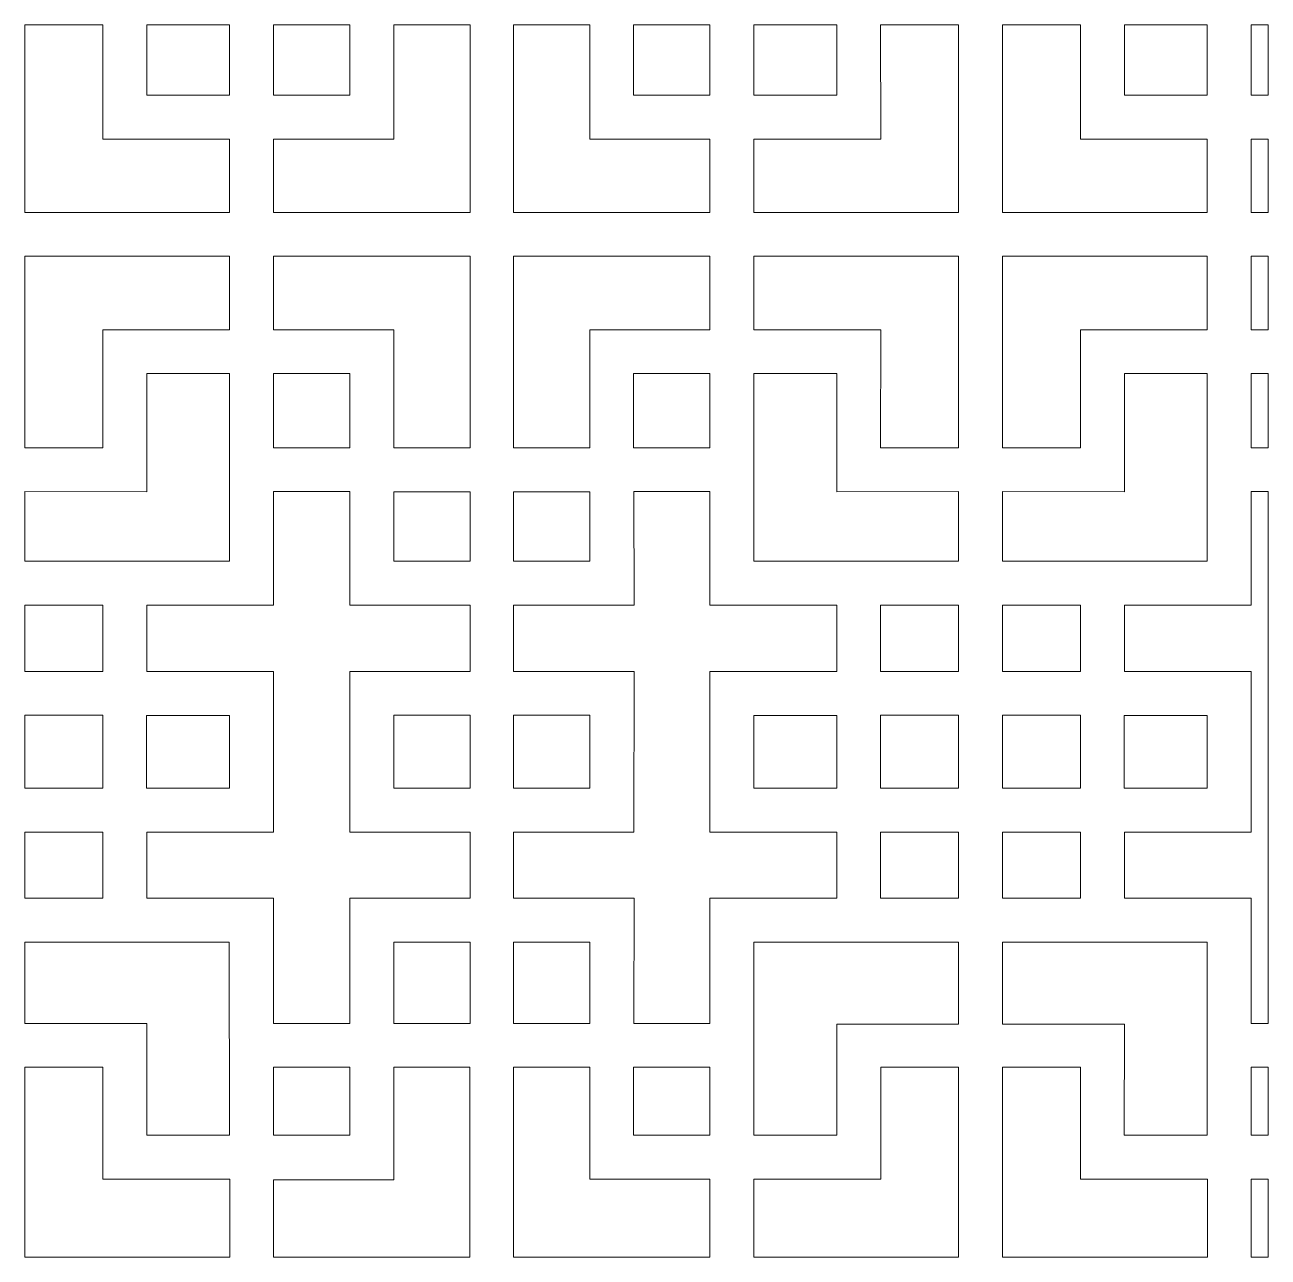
# Model space of a CAD drawing. Header units: centimetres. Extents: x -158 to 158, y -172 to 172.
# Drawn here: x 95.5 to 158.5, y 103.9 to 166.3 of the extents above; entities that cross this region are included whole.
import ezdxf

# ---------------------------------------------------------------- set-up
doc = ezdxf.new("R2010")
doc.units = ezdxf.units.CM
doc.header["$MEASUREMENT"] = 0
doc.layers.add('layer 1', color=7, linetype='Continuous')

msp = doc.modelspace()

# ---------------------------------------------------------------- linework, layer by layer
at = {"layer": 'layer 1', "color": 250, "lineweight": 9}
for points, knots in [([(99.47756, 166.28596), (99.47756, 166.28596), (99.47456, 160.49943), (99.47456, 160.49943), (99.47456, 160.49943), (99.47456, 160.49943), (105.89922, 160.49943), (105.89922, 160.49943), (105.89922, 160.49943), (105.89922, 160.49943), (105.89922, 156.78411), (105.89922, 156.78411), (105.89922, 156.78411), (105.89922, 156.78411), (95.52778, 156.78411), (95.52778, 156.78411), (95.52778, 156.78411), (95.52778, 156.78411), (95.52777, 166.28596), (95.52777, 166.28596), (95.52777, 166.28596), (95.52777, 166.28596), (99.47756, 166.28596), (99.47756, 166.28596)], [0, 0, 0, 0, 0.14285714, 0.14285714, 0.14285714, 0.14285714, 0.28571429, 0.28571429, 0.28571429, 0.28571429, 0.42857143, 0.42857143, 0.42857143, 0.42857143, 0.57142857, 0.57142857, 0.57142857, 0.57142857, 0.71428571, 0.71428571, 0.71428571, 0.71428571, 1, 1, 1, 1]), ([(105.8967, 166.28596), (105.8967, 166.28596), (105.89922, 162.72122), (105.89922, 162.72122), (105.89922, 162.72122), (105.89922, 162.72122), (101.69942, 162.72122), (101.69942, 162.72122), (101.69942, 162.72122), (101.69942, 162.72122), (101.69942, 166.28596), (101.69942, 166.28596), (101.69942, 166.28596), (101.69942, 166.28596), (105.8967, 166.28596), (105.8967, 166.28596)], [0, 0, 0, 0, 0.2, 0.2, 0.2, 0.2, 0.4, 0.4, 0.4, 0.4, 0.6, 0.6, 0.6, 0.6, 1, 1, 1, 1]), ([(118.07588, 166.28596), (118.07588, 166.28596), (118.07586, 156.78411), (118.07586, 156.78411), (118.07586, 156.78411), (118.07586, 156.78411), (108.1241, 156.78411), (108.1241, 156.78411), (108.1241, 156.78411), (108.1241, 156.78411), (108.1241, 160.49943), (108.1241, 160.49943), (108.1241, 160.49943), (108.1241, 160.49943), (114.21242, 160.49943), (114.21242, 160.49943), (114.21242, 160.49943), (114.21242, 160.49943), (114.21242, 166.28596), (114.21242, 166.28596), (114.21242, 166.28596), (114.21242, 166.28596), (118.07588, 166.28596), (118.07588, 166.28596)], [0, 0, 0, 0, 0.14285714, 0.14285714, 0.14285714, 0.14285714, 0.28571429, 0.28571429, 0.28571429, 0.28571429, 0.42857143, 0.42857143, 0.42857143, 0.42857143, 0.57142857, 0.57142857, 0.57142857, 0.57142857, 0.71428571, 0.71428571, 0.71428571, 0.71428571, 1, 1, 1, 1]), ([(111.99062, 166.28596), (111.99062, 166.28596), (111.99063, 162.72122), (111.99063, 162.72122), (111.99063, 162.72122), (111.99063, 162.72122), (108.1241, 162.72122), (108.1241, 162.72122), (108.1241, 162.72122), (108.1241, 162.72122), (108.1241, 166.28596), (108.1241, 166.28596), (108.1241, 166.28596), (108.1241, 166.28596), (111.99062, 166.28596), (111.99062, 166.28596)], [0, 0, 0, 0, 0.2, 0.2, 0.2, 0.2, 0.4, 0.4, 0.4, 0.4, 0.6, 0.6, 0.6, 0.6, 1, 1, 1, 1]), ([(124.13941, 166.28596), (124.13941, 166.28596), (124.13641, 160.49943), (124.13641, 160.49943), (124.13641, 160.49943), (124.13641, 160.49943), (130.22473, 160.49943), (130.22473, 160.49943), (130.22473, 160.49943), (130.22473, 160.49943), (130.22473, 156.78411), (130.22473, 156.78411), (130.22473, 156.78411), (130.22473, 156.78411), (120.27297, 156.78411), (120.27297, 156.78411), (120.27297, 156.78411), (120.27297, 156.78411), (120.27297, 166.28596), (120.27297, 166.28596), (120.27297, 166.28596), (120.27297, 166.28596), (124.13941, 166.28596), (124.13941, 166.28596)], [0, 0, 0, 0, 0.14285714, 0.14285714, 0.14285714, 0.14285714, 0.28571429, 0.28571429, 0.28571429, 0.28571429, 0.42857143, 0.42857143, 0.42857143, 0.42857143, 0.57142857, 0.57142857, 0.57142857, 0.57142857, 0.71428571, 0.71428571, 0.71428571, 0.71428571, 1, 1, 1, 1]), ([(130.22478, 166.28596), (130.22478, 166.28596), (130.22473, 162.72122), (130.22473, 162.72122), (130.22473, 162.72122), (130.22473, 162.72122), (126.3582, 162.72122), (126.3582, 162.72122), (126.3582, 162.72122), (126.3582, 162.72122), (126.3582, 166.28596), (126.3582, 166.28596), (126.3582, 166.28596), (126.3582, 166.28596), (130.22478, 166.28596), (130.22478, 166.28596)], [0, 0, 0, 0, 0.2, 0.2, 0.2, 0.2, 0.4, 0.4, 0.4, 0.4, 0.6, 0.6, 0.6, 0.6, 1, 1, 1, 1]), ([(136.64941, 166.28596), (136.64941, 166.28596), (136.64941, 162.72122), (136.64941, 162.72122), (136.64941, 162.72122), (136.64941, 162.72122), (132.44961, 162.72122), (132.44961, 162.72122), (132.44961, 162.72122), (132.44961, 162.72122), (132.4496, 166.28596), (132.4496, 166.28596), (132.4496, 166.28596), (132.4496, 166.28596), (136.64941, 166.28596), (136.64941, 166.28596)], [0, 0, 0, 0, 0.2, 0.2, 0.2, 0.2, 0.4, 0.4, 0.4, 0.4, 0.6, 0.6, 0.6, 0.6, 1, 1, 1, 1]), ([(142.82107, 166.28596), (142.82107, 166.28596), (142.82105, 156.78411), (142.82105, 156.78411), (142.82105, 156.78411), (142.82105, 156.78411), (132.44961, 156.78411), (132.44961, 156.78411), (132.44961, 156.78411), (132.44961, 156.78411), (132.44961, 160.49943), (132.44961, 160.49943), (132.44961, 160.49943), (132.44961, 160.49943), (138.87428, 160.49943), (138.87428, 160.49943), (138.87428, 160.49943), (138.87428, 160.49943), (138.87131, 166.28596), (138.87131, 166.28596), (138.87131, 166.28596), (138.87131, 166.28596), (142.82107, 166.28596), (142.82107, 166.28596)], [0, 0, 0, 0, 0.14285714, 0.14285714, 0.14285714, 0.14285714, 0.28571429, 0.28571429, 0.28571429, 0.28571429, 0.42857143, 0.42857143, 0.42857143, 0.42857143, 0.57142857, 0.57142857, 0.57142857, 0.57142857, 0.71428571, 0.71428571, 0.71428571, 0.71428571, 1, 1, 1, 1]), ([(148.99203, 166.28596), (148.99203, 166.28596), (148.98906, 160.49943), (148.98906, 160.49943), (148.98906, 160.49943), (148.98906, 160.49943), (155.41373, 160.49943), (155.41373, 160.49943), (155.41373, 160.49943), (155.41373, 160.49943), (155.41373, 156.78411), (155.41373, 156.78411), (155.41373, 156.78411), (155.41373, 156.78411), (145.04229, 156.78411), (145.04229, 156.78411), (145.04229, 156.78411), (145.04229, 156.78411), (145.04229, 166.28596), (145.04229, 166.28596), (145.04229, 166.28596), (145.04229, 166.28596), (148.99203, 166.28596), (148.99203, 166.28596)], [0, 0, 0, 0, 0.14285714, 0.14285714, 0.14285714, 0.14285714, 0.28571429, 0.28571429, 0.28571429, 0.28571429, 0.42857143, 0.42857143, 0.42857143, 0.42857143, 0.57142857, 0.57142857, 0.57142857, 0.57142857, 0.71428571, 0.71428571, 0.71428571, 0.71428571, 1, 1, 1, 1]), ([(155.41377, 166.28596), (155.41377, 166.28596), (155.41373, 162.72122), (155.41373, 162.72122), (155.41373, 162.72122), (155.41373, 162.72122), (151.21393, 162.72122), (151.21393, 162.72122), (151.21393, 162.72122), (151.21393, 162.72122), (151.21392, 166.28596), (151.21392, 166.28596), (151.21392, 166.28596), (151.21392, 166.28596), (155.41377, 166.28596), (155.41377, 166.28596)], [0, 0, 0, 0, 0.2, 0.2, 0.2, 0.2, 0.4, 0.4, 0.4, 0.4, 0.6, 0.6, 0.6, 0.6, 1, 1, 1, 1]), ([(157.63861, 166.28596), (157.63861, 166.28596), (157.63861, 162.72122), (157.63861, 162.72122), (157.63861, 162.72122), (157.63861, 162.72122), (158.49593, 162.72122), (158.49593, 162.72122), (158.49593, 162.72122), (158.49593, 162.72122), (158.49593, 166.28596), (158.49593, 166.28596), (158.49593, 166.28596), (158.49593, 166.28596), (157.63861, 166.28596), (157.63861, 166.28596)], [0, 0, 0, 0, 0.2, 0.2, 0.2, 0.2, 0.4, 0.4, 0.4, 0.4, 0.6, 0.6, 0.6, 0.6, 1, 1, 1, 1]), ([(158.49593, 156.78411), (158.49593, 156.78411), (157.63861, 156.78411), (157.63861, 156.78411), (157.63861, 156.78411), (157.63861, 156.78411), (157.63861, 160.49943), (157.63861, 160.49943), (157.63861, 160.49943), (157.63861, 160.49943), (158.49593, 160.49943), (158.49593, 160.49943), (158.49593, 160.49943), (158.49593, 160.49943), (158.49593, 156.78411), (158.49593, 156.78411)], [0, 0, 0, 0, 0.2, 0.2, 0.2, 0.2, 0.4, 0.4, 0.4, 0.4, 0.6, 0.6, 0.6, 0.6, 1, 1, 1, 1]), ([(95.52778, 144.86761), (95.52778, 144.86761), (99.47763, 144.86761), (99.47763, 144.86761), (99.47763, 144.86761), (99.47763, 144.86761), (99.47456, 150.84793), (99.47456, 150.84793), (99.47456, 150.84793), (99.47456, 150.84793), (105.89922, 150.84793), (105.89922, 150.84793), (105.89922, 150.84793), (105.89922, 150.84793), (105.89922, 154.56325), (105.89922, 154.56325), (105.89922, 154.56325), (105.89922, 154.56325), (95.52778, 154.56325), (95.52778, 154.56325), (95.52778, 154.56325), (95.52778, 154.56325), (95.52778, 144.86761), (95.52778, 144.86761)], [0, 0, 0, 0, 0.14285714, 0.14285714, 0.14285714, 0.14285714, 0.28571429, 0.28571429, 0.28571429, 0.28571429, 0.42857143, 0.42857143, 0.42857143, 0.42857143, 0.57142857, 0.57142857, 0.57142857, 0.57142857, 0.71428571, 0.71428571, 0.71428571, 0.71428571, 1, 1, 1, 1]), ([(114.21242, 150.84793), (114.21242, 150.84793), (114.21242, 144.86761), (114.21242, 144.86761), (114.21242, 144.86761), (114.21242, 144.86761), (118.07586, 144.86761), (118.07586, 144.86761), (118.07586, 144.86761), (118.07586, 144.86761), (118.07586, 154.56325), (118.07586, 154.56325), (118.07586, 154.56325), (118.07586, 154.56325), (108.1241, 154.56325), (108.1241, 154.56325), (108.1241, 154.56325), (108.1241, 154.56325), (108.1241, 150.84793), (108.1241, 150.84793), (108.1241, 150.84793), (108.1241, 150.84793), (114.21242, 150.84793), (114.21242, 150.84793)], [0, 0, 0, 0, 0.14285714, 0.14285714, 0.14285714, 0.14285714, 0.28571429, 0.28571429, 0.28571429, 0.28571429, 0.42857143, 0.42857143, 0.42857143, 0.42857143, 0.57142857, 0.57142857, 0.57142857, 0.57142857, 0.71428571, 0.71428571, 0.71428571, 0.71428571, 1, 1, 1, 1]), ([(120.27297, 154.56325), (120.27297, 154.56325), (120.27297, 144.86761), (120.27297, 144.86761), (120.27297, 144.86761), (120.27297, 144.86761), (124.13951, 144.86761), (124.13951, 144.86761), (124.13951, 144.86761), (124.13951, 144.86761), (124.13641, 150.84793), (124.13641, 150.84793), (124.13641, 150.84793), (124.13641, 150.84793), (130.22473, 150.84793), (130.22473, 150.84793), (130.22473, 150.84793), (130.22473, 150.84793), (130.22473, 154.56325), (130.22473, 154.56325), (130.22473, 154.56325), (130.22473, 154.56325), (120.27297, 154.56325), (120.27297, 154.56325)], [0, 0, 0, 0, 0.14285714, 0.14285714, 0.14285714, 0.14285714, 0.28571429, 0.28571429, 0.28571429, 0.28571429, 0.42857143, 0.42857143, 0.42857143, 0.42857143, 0.57142857, 0.57142857, 0.57142857, 0.57142857, 0.71428571, 0.71428571, 0.71428571, 0.71428571, 1, 1, 1, 1]), ([(142.82105, 154.56325), (142.82105, 154.56325), (142.82105, 144.86761), (142.82105, 144.86761), (142.82105, 144.86761), (142.82105, 144.86761), (138.8712, 144.86761), (138.8712, 144.86761), (138.8712, 144.86761), (138.8712, 144.86761), (138.87428, 150.84793), (138.87428, 150.84793), (138.87428, 150.84793), (138.87428, 150.84793), (132.44961, 150.84793), (132.44961, 150.84793), (132.44961, 150.84793), (132.44961, 150.84793), (132.44961, 154.56325), (132.44961, 154.56325), (132.44961, 154.56325), (132.44961, 154.56325), (142.82105, 154.56325), (142.82105, 154.56325)], [0, 0, 0, 0, 0.14285714, 0.14285714, 0.14285714, 0.14285714, 0.28571429, 0.28571429, 0.28571429, 0.28571429, 0.42857143, 0.42857143, 0.42857143, 0.42857143, 0.57142857, 0.57142857, 0.57142857, 0.57142857, 0.71428571, 0.71428571, 0.71428571, 0.71428571, 1, 1, 1, 1]), ([(145.04229, 154.56325), (145.04229, 154.56325), (145.04229, 144.86761), (145.04229, 144.86761), (145.04229, 144.86761), (145.04229, 144.86761), (148.99214, 144.86761), (148.99214, 144.86761), (148.99214, 144.86761), (148.99214, 144.86761), (148.98906, 150.84793), (148.98906, 150.84793), (148.98906, 150.84793), (148.98906, 150.84793), (155.41373, 150.84793), (155.41373, 150.84793), (155.41373, 150.84793), (155.41373, 150.84793), (155.41373, 154.56325), (155.41373, 154.56325), (155.41373, 154.56325), (155.41373, 154.56325), (145.04229, 154.56325), (145.04229, 154.56325)], [0, 0, 0, 0, 0.14285714, 0.14285714, 0.14285714, 0.14285714, 0.28571429, 0.28571429, 0.28571429, 0.28571429, 0.42857143, 0.42857143, 0.42857143, 0.42857143, 0.57142857, 0.57142857, 0.57142857, 0.57142857, 0.71428571, 0.71428571, 0.71428571, 0.71428571, 1, 1, 1, 1]), ([(158.49593, 150.84792), (158.49593, 150.84792), (157.63861, 150.84793), (157.63861, 150.84793), (157.63861, 150.84793), (157.63861, 150.84793), (157.63861, 154.56325), (157.63861, 154.56325), (157.63861, 154.56325), (157.63861, 154.56325), (158.49593, 154.56325), (158.49593, 154.56325), (158.49593, 154.56325), (158.49593, 154.56325), (158.49593, 150.84792), (158.49593, 150.84792)], [0, 0, 0, 0, 0.2, 0.2, 0.2, 0.2, 0.4, 0.4, 0.4, 0.4, 0.6, 0.6, 0.6, 0.6, 1, 1, 1, 1]), ([(101.69942, 142.64273), (101.69942, 142.64273), (95.52778, 142.64424), (95.52778, 142.64424), (95.52778, 142.64424), (95.52778, 142.64424), (95.52778, 139.11873), (95.52778, 139.11873), (95.52778, 139.11873), (95.52778, 139.11873), (105.89256, 139.11873), (105.89256, 139.11873), (105.89256, 139.11873), (105.89256, 139.11873), (105.89922, 148.62614), (105.89922, 148.62614), (105.89922, 148.62614), (105.89922, 148.62614), (101.69942, 148.62614), (101.69942, 148.62614), (101.69942, 148.62614), (101.69942, 148.62614), (101.69942, 142.64273), (101.69942, 142.64273)], [0, 0, 0, 0, 0.14285714, 0.14285714, 0.14285714, 0.14285714, 0.28571429, 0.28571429, 0.28571429, 0.28571429, 0.42857143, 0.42857143, 0.42857143, 0.42857143, 0.57142857, 0.57142857, 0.57142857, 0.57142857, 0.71428571, 0.71428571, 0.71428571, 0.71428571, 1, 1, 1, 1]), ([(108.1241, 144.86452), (108.1241, 144.86452), (111.99063, 144.86452), (111.99063, 144.86452), (111.99063, 144.86452), (111.99063, 144.86452), (111.99063, 148.62614), (111.99063, 148.62614), (111.99063, 148.62614), (111.99063, 148.62614), (108.1241, 148.62614), (108.1241, 148.62614), (108.1241, 148.62614), (108.1241, 148.62614), (108.1241, 144.86452), (108.1241, 144.86452)], [0, 0, 0, 0, 0.2, 0.2, 0.2, 0.2, 0.4, 0.4, 0.4, 0.4, 0.6, 0.6, 0.6, 0.6, 1, 1, 1, 1]), ([(126.3582, 144.86452), (126.3582, 144.86452), (130.22473, 144.86452), (130.22473, 144.86452), (130.22473, 144.86452), (130.22473, 144.86452), (130.22473, 148.62614), (130.22473, 148.62614), (130.22473, 148.62614), (130.22473, 148.62614), (126.3582, 148.62614), (126.3582, 148.62614), (126.3582, 148.62614), (126.3582, 148.62614), (126.3582, 144.86452), (126.3582, 144.86452)], [0, 0, 0, 0, 0.2, 0.2, 0.2, 0.2, 0.4, 0.4, 0.4, 0.4, 0.6, 0.6, 0.6, 0.6, 1, 1, 1, 1]), ([(136.64941, 142.64273), (136.64941, 142.64273), (142.82105, 142.64891), (142.82105, 142.64891), (142.82105, 142.64891), (142.82105, 142.64891), (142.82105, 139.11873), (142.82105, 139.11873), (142.82105, 139.11873), (142.82105, 139.11873), (132.44961, 139.11873), (132.44961, 139.11873), (132.44961, 139.11873), (132.44961, 139.11873), (132.44961, 148.62614), (132.44961, 148.62614), (132.44961, 148.62614), (132.44961, 148.62614), (136.64941, 148.62614), (136.64941, 148.62614), (136.64941, 148.62614), (136.64941, 148.62614), (136.64941, 142.64273), (136.64941, 142.64273)], [0, 0, 0, 0, 0.14285714, 0.14285714, 0.14285714, 0.14285714, 0.28571429, 0.28571429, 0.28571429, 0.28571429, 0.42857143, 0.42857143, 0.42857143, 0.42857143, 0.57142857, 0.57142857, 0.57142857, 0.57142857, 0.71428571, 0.71428571, 0.71428571, 0.71428571, 1, 1, 1, 1]), ([(151.21393, 142.64273), (151.21393, 142.64273), (145.04229, 142.64891), (145.04229, 142.64891), (145.04229, 142.64891), (145.04229, 142.64891), (145.04229, 139.11873), (145.04229, 139.11873), (145.04229, 139.11873), (145.04229, 139.11873), (155.41373, 139.11873), (155.41373, 139.11873), (155.41373, 139.11873), (155.41373, 139.11873), (155.41373, 148.62614), (155.41373, 148.62614), (155.41373, 148.62614), (155.41373, 148.62614), (151.21393, 148.62614), (151.21393, 148.62614), (151.21393, 148.62614), (151.21393, 148.62614), (151.21393, 142.64273), (151.21393, 142.64273)], [0, 0, 0, 0, 0.14285714, 0.14285714, 0.14285714, 0.14285714, 0.28571429, 0.28571429, 0.28571429, 0.28571429, 0.42857143, 0.42857143, 0.42857143, 0.42857143, 0.57142857, 0.57142857, 0.57142857, 0.57142857, 0.71428571, 0.71428571, 0.71428571, 0.71428571, 1, 1, 1, 1]), ([(158.49593, 144.86452), (158.49593, 144.86452), (157.63861, 144.86452), (157.63861, 144.86452), (157.63861, 144.86452), (157.63861, 144.86452), (157.63861, 148.62614), (157.63861, 148.62614), (157.63861, 148.62614), (157.63861, 148.62614), (158.49593, 148.62614), (158.49593, 148.62614), (158.49593, 148.62614), (158.49593, 148.62614), (158.49593, 144.86452), (158.49593, 144.86452)], [0, 0, 0, 0, 0.2, 0.2, 0.2, 0.2, 0.4, 0.4, 0.4, 0.4, 0.6, 0.6, 0.6, 0.6, 1, 1, 1, 1]), ([(108.12411, 125.39918), (108.12411, 125.39918), (108.1241, 133.53954), (108.1241, 133.53954), (108.1241, 133.53954), (108.1241, 133.53954), (101.69942, 133.53956), (101.69942, 133.53956), (101.69942, 133.53956), (101.69942, 133.53956), (101.69942, 136.89693), (101.69942, 136.89693), (101.69942, 136.89693), (101.69942, 136.89693), (108.1241, 136.89693), (108.1241, 136.89693), (108.1241, 136.89693), (108.1241, 136.89693), (108.1241, 142.64891), (108.1241, 142.64891), (108.1241, 142.64891), (108.1241, 142.64891), (111.98446, 142.64891), (111.98446, 142.64891), (111.98446, 142.64891), (111.98446, 142.64891), (111.98446, 136.89387), (111.98446, 136.89387), (111.98446, 136.89387), (111.98446, 136.89387), (118.07586, 136.89693), (118.07586, 136.89693), (118.07586, 136.89693), (118.07586, 136.89693), (118.07586, 133.53956), (118.07586, 133.53956), (118.07586, 133.53956), (118.07586, 133.53956), (111.98446, 133.53956), (111.98446, 133.53956), (111.98446, 133.53956), (111.98446, 133.53956), (111.98446, 125.39919), (111.98446, 125.39919), (111.98446, 125.39919), (111.98446, 125.39919), (118.07586, 125.39918), (118.07586, 125.39918), (118.07586, 125.39918), (118.07586, 125.39918), (118.07586, 122.05105), (118.07586, 122.05105), (118.07586, 122.05105), (118.07586, 122.05105), (111.98446, 122.05106), (111.98446, 122.05106), (111.98446, 122.05106), (111.98446, 122.05106), (111.98446, 115.70969), (111.98446, 115.70969), (111.98446, 115.70969), (111.98446, 115.70969), (108.1241, 115.70969), (108.1241, 115.70969), (108.1241, 115.70969), (108.1241, 115.70969), (108.1241, 122.05105), (108.1241, 122.05105), (108.1241, 122.05105), (108.1241, 122.05105), (101.69942, 122.05105), (101.69942, 122.05105), (101.69942, 122.05105), (101.69942, 122.05105), (101.69942, 125.39918), (101.69942, 125.39918), (101.69942, 125.39918), (101.69942, 125.39918), (108.12411, 125.39918), (108.12411, 125.39918)], [0, 0, 0, 0, 0.04761905, 0.04761905, 0.04761905, 0.04761905, 0.0952381, 0.0952381, 0.0952381, 0.0952381, 0.14285714, 0.14285714, 0.14285714, 0.14285714, 0.19047619, 0.19047619, 0.19047619, 0.19047619, 0.23809524, 0.23809524, 0.23809524, 0.23809524, 0.28571429, 0.28571429, 0.28571429, 0.28571429, 0.33333333, 0.33333333, 0.33333333, 0.33333333, 0.38095238, 0.38095238, 0.38095238, 0.38095238, 0.42857143, 0.42857143, 0.42857143, 0.42857143, 0.47619048, 0.47619048, 0.47619048, 0.47619048, 0.52380952, 0.52380952, 0.52380952, 0.52380952, 0.57142857, 0.57142857, 0.57142857, 0.57142857, 0.61904762, 0.61904762, 0.61904762, 0.61904762, 0.66666667, 0.66666667, 0.66666667, 0.66666667, 0.71428571, 0.71428571, 0.71428571, 0.71428571, 0.76190476, 0.76190476, 0.76190476, 0.76190476, 0.80952381, 0.80952381, 0.80952381, 0.80952381, 0.85714286, 0.85714286, 0.85714286, 0.85714286, 0.9047619, 0.9047619, 0.9047619, 0.9047619, 1, 1, 1, 1]), ([(114.21242, 139.11564), (114.21242, 139.11564), (118.07586, 139.11564), (118.07586, 139.11564), (118.07586, 139.11564), (118.07586, 139.11564), (118.07586, 142.64273), (118.07586, 142.64273), (118.07586, 142.64273), (118.07586, 142.64273), (114.21242, 142.64273), (114.21242, 142.64273), (114.21242, 142.64273), (114.21242, 142.64273), (114.21242, 139.11564), (114.21242, 139.11564)], [0, 0, 0, 0, 0.2, 0.2, 0.2, 0.2, 0.4, 0.4, 0.4, 0.4, 0.6, 0.6, 0.6, 0.6, 1, 1, 1, 1]), ([(126.37978, 133.53956), (126.37978, 133.53956), (126.36437, 125.39916), (126.36437, 125.39916), (126.36437, 125.39916), (126.36437, 125.39916), (120.27297, 125.39918), (120.27297, 125.39918), (120.27297, 125.39918), (120.27297, 125.39918), (120.27297, 122.05105), (120.27297, 122.05105), (120.27297, 122.05105), (120.27297, 122.05105), (126.37977, 122.05105), (126.37977, 122.05105), (126.37977, 122.05105), (126.37977, 122.05105), (126.36437, 115.70969), (126.36437, 115.70969), (126.36437, 115.70969), (126.36437, 115.70969), (130.22473, 115.70969), (130.22473, 115.70969), (130.22473, 115.70969), (130.22473, 115.70969), (130.22473, 122.05105), (130.22473, 122.05105), (130.22473, 122.05105), (130.22473, 122.05105), (136.64941, 122.05105), (136.64941, 122.05105), (136.64941, 122.05105), (136.64941, 122.05105), (136.64941, 125.39918), (136.64941, 125.39918), (136.64941, 125.39918), (136.64941, 125.39918), (130.22473, 125.39916), (130.22473, 125.39916), (130.22473, 125.39916), (130.22473, 125.39916), (130.22473, 133.53957), (130.22473, 133.53957), (130.22473, 133.53957), (130.22473, 133.53957), (136.64941, 133.53956), (136.64941, 133.53956), (136.64941, 133.53956), (136.64941, 133.53956), (136.64941, 136.89693), (136.64941, 136.89693), (136.64941, 136.89693), (136.64941, 136.89693), (130.22473, 136.89385), (130.22473, 136.89385), (130.22473, 136.89385), (130.22473, 136.89385), (130.22473, 142.64891), (130.22473, 142.64891), (130.22473, 142.64891), (130.22473, 142.64891), (126.36437, 142.64891), (126.36437, 142.64891), (126.36437, 142.64891), (126.36437, 142.64891), (126.37977, 136.89693), (126.37977, 136.89693), (126.37977, 136.89693), (126.37977, 136.89693), (120.27297, 136.89693), (120.27297, 136.89693), (120.27297, 136.89693), (120.27297, 136.89693), (120.27297, 133.53956), (120.27297, 133.53956), (120.27297, 133.53956), (120.27297, 133.53956), (126.37978, 133.53956), (126.37978, 133.53956)], [0, 0, 0, 0, 0.04761905, 0.04761905, 0.04761905, 0.04761905, 0.0952381, 0.0952381, 0.0952381, 0.0952381, 0.14285714, 0.14285714, 0.14285714, 0.14285714, 0.19047619, 0.19047619, 0.19047619, 0.19047619, 0.23809524, 0.23809524, 0.23809524, 0.23809524, 0.28571429, 0.28571429, 0.28571429, 0.28571429, 0.33333333, 0.33333333, 0.33333333, 0.33333333, 0.38095238, 0.38095238, 0.38095238, 0.38095238, 0.42857143, 0.42857143, 0.42857143, 0.42857143, 0.47619048, 0.47619048, 0.47619048, 0.47619048, 0.52380952, 0.52380952, 0.52380952, 0.52380952, 0.57142857, 0.57142857, 0.57142857, 0.57142857, 0.61904762, 0.61904762, 0.61904762, 0.61904762, 0.66666667, 0.66666667, 0.66666667, 0.66666667, 0.71428571, 0.71428571, 0.71428571, 0.71428571, 0.76190476, 0.76190476, 0.76190476, 0.76190476, 0.80952381, 0.80952381, 0.80952381, 0.80952381, 0.85714286, 0.85714286, 0.85714286, 0.85714286, 0.9047619, 0.9047619, 0.9047619, 0.9047619, 1, 1, 1, 1]), ([(120.27297, 139.11564), (120.27297, 139.11564), (124.1395, 139.11564), (124.1395, 139.11564), (124.1395, 139.11564), (124.1395, 139.11564), (124.1395, 142.64273), (124.1395, 142.64273), (124.1395, 142.64273), (124.1395, 142.64273), (120.27297, 142.64273), (120.27297, 142.64273), (120.27297, 142.64273), (120.27297, 142.64273), (120.27297, 139.11564), (120.27297, 139.11564)], [0, 0, 0, 0, 0.2, 0.2, 0.2, 0.2, 0.4, 0.4, 0.4, 0.4, 0.6, 0.6, 0.6, 0.6, 1, 1, 1, 1]), ([(158.49593, 115.70969), (158.49593, 115.70969), (157.63861, 115.70969), (157.63861, 115.70969), (157.63861, 115.70969), (157.63861, 115.70969), (157.63861, 122.05105), (157.63861, 122.05105), (157.63861, 122.05105), (157.63861, 122.05105), (151.21393, 122.05105), (151.21393, 122.05105), (151.21393, 122.05105), (151.21393, 122.05105), (151.21393, 125.39918), (151.21393, 125.39918), (151.21393, 125.39918), (151.21393, 125.39918), (157.63861, 125.39916), (157.63861, 125.39916), (157.63861, 125.39916), (157.63861, 125.39916), (157.63861, 133.53957), (157.63861, 133.53957), (157.63861, 133.53957), (157.63861, 133.53957), (151.21393, 133.53956), (151.21393, 133.53956), (151.21393, 133.53956), (151.21393, 133.53956), (151.21393, 136.89693), (151.21393, 136.89693), (151.21393, 136.89693), (151.21393, 136.89693), (157.63861, 136.89385), (157.63861, 136.89385), (157.63861, 136.89385), (157.63861, 136.89385), (157.63861, 142.64891), (157.63861, 142.64891), (157.63861, 142.64891), (157.63861, 142.64891), (158.49593, 142.64891), (158.49593, 142.64891), (158.49593, 142.64891), (158.49593, 142.64891), (158.49593, 115.70969), (158.49593, 115.70969)], [0, 0, 0, 0, 0.07692308, 0.07692308, 0.07692308, 0.07692308, 0.15384615, 0.15384615, 0.15384615, 0.15384615, 0.23076923, 0.23076923, 0.23076923, 0.23076923, 0.30769231, 0.30769231, 0.30769231, 0.30769231, 0.38461538, 0.38461538, 0.38461538, 0.38461538, 0.46153846, 0.46153846, 0.46153846, 0.46153846, 0.53846154, 0.53846154, 0.53846154, 0.53846154, 0.61538462, 0.61538462, 0.61538462, 0.61538462, 0.69230769, 0.69230769, 0.69230769, 0.69230769, 0.76923077, 0.76923077, 0.76923077, 0.76923077, 0.84615385, 0.84615385, 0.84615385, 0.84615385, 1, 1, 1, 1]), ([(95.52841, 133.53446), (95.52841, 133.53446), (99.47566, 133.53446), (99.47566, 133.53446), (99.47566, 133.53446), (99.47566, 133.53446), (99.47566, 136.89968), (99.47566, 136.89968), (99.47566, 136.89968), (99.47566, 136.89968), (95.52841, 136.89968), (95.52841, 136.89968), (95.52841, 136.89968), (95.52841, 136.89968), (95.52841, 133.53446), (95.52841, 133.53446)], [0, 0, 0, 0, 0.2, 0.2, 0.2, 0.2, 0.4, 0.4, 0.4, 0.4, 0.6, 0.6, 0.6, 0.6, 1, 1, 1, 1]), ([(138.8712, 133.53648), (138.8712, 133.53648), (142.82105, 133.53648), (142.82105, 133.53648), (142.82105, 133.53648), (142.82105, 133.53648), (142.82105, 136.89693), (142.82105, 136.89693), (142.82105, 136.89693), (142.82105, 136.89693), (138.8712, 136.89693), (138.8712, 136.89693), (138.8712, 136.89693), (138.8712, 136.89693), (138.8712, 133.53648), (138.8712, 133.53648)], [0, 0, 0, 0, 0.2, 0.2, 0.2, 0.2, 0.4, 0.4, 0.4, 0.4, 0.6, 0.6, 0.6, 0.6, 1, 1, 1, 1]), ([(148.99214, 133.53648), (148.99214, 133.53648), (145.04229, 133.53648), (145.04229, 133.53648), (145.04229, 133.53648), (145.04229, 133.53648), (145.04229, 136.89693), (145.04229, 136.89693), (145.04229, 136.89693), (145.04229, 136.89693), (148.99214, 136.89693), (148.99214, 136.89693), (148.99214, 136.89693), (148.99214, 136.89693), (148.99214, 133.53648), (148.99214, 133.53648)], [0, 0, 0, 0, 0.2, 0.2, 0.2, 0.2, 0.4, 0.4, 0.4, 0.4, 0.6, 0.6, 0.6, 0.6, 1, 1, 1, 1]), ([(95.52778, 127.62097), (95.52778, 127.62097), (99.47763, 127.62097), (99.47763, 127.62097), (99.47763, 127.62097), (99.47763, 127.62097), (99.47763, 131.31777), (99.47763, 131.31777), (99.47763, 131.31777), (99.47763, 131.31777), (95.52778, 131.31777), (95.52778, 131.31777), (95.52778, 131.31777), (95.52778, 131.31777), (95.52778, 127.62097), (95.52778, 127.62097)], [0, 0, 0, 0, 0.2, 0.2, 0.2, 0.2, 0.4, 0.4, 0.4, 0.4, 0.6, 0.6, 0.6, 0.6, 1, 1, 1, 1]), ([(101.69325, 127.62097), (101.69325, 127.62097), (105.89922, 127.62097), (105.89922, 127.62097), (105.89922, 127.62097), (105.89922, 127.62097), (105.89922, 131.31159), (105.89922, 131.31159), (105.89922, 131.31159), (105.89922, 131.31159), (101.69325, 131.31159), (101.69325, 131.31159), (101.69325, 131.31159), (101.69325, 131.31159), (101.69325, 127.62097), (101.69325, 127.62097)], [0, 0, 0, 0, 0.2, 0.2, 0.2, 0.2, 0.4, 0.4, 0.4, 0.4, 0.6, 0.6, 0.6, 0.6, 1, 1, 1, 1]), ([(114.21242, 127.61787), (114.21242, 127.61787), (118.07895, 127.61787), (118.07895, 127.61787), (118.07895, 127.61787), (118.07895, 127.61787), (118.07895, 131.31777), (118.07895, 131.31777), (118.07895, 131.31777), (118.07895, 131.31777), (114.21242, 131.31777), (114.21242, 131.31777), (114.21242, 131.31777), (114.21242, 131.31777), (114.21242, 127.61787), (114.21242, 127.61787)], [0, 0, 0, 0, 0.2, 0.2, 0.2, 0.2, 0.4, 0.4, 0.4, 0.4, 0.6, 0.6, 0.6, 0.6, 1, 1, 1, 1]), ([(120.27297, 127.61787), (120.27297, 127.61787), (124.13641, 127.61787), (124.13641, 127.61787), (124.13641, 127.61787), (124.13641, 127.61787), (124.13641, 131.31777), (124.13641, 131.31777), (124.13641, 131.31777), (124.13641, 131.31777), (120.27297, 131.31777), (120.27297, 131.31777), (120.27297, 131.31777), (120.27297, 131.31777), (120.27297, 127.61787), (120.27297, 127.61787)], [0, 0, 0, 0, 0.2, 0.2, 0.2, 0.2, 0.4, 0.4, 0.4, 0.4, 0.6, 0.6, 0.6, 0.6, 1, 1, 1, 1]), ([(132.44961, 127.62097), (132.44961, 127.62097), (136.65558, 127.62097), (136.65558, 127.62097), (136.65558, 127.62097), (136.65558, 127.62097), (136.65558, 131.31159), (136.65558, 131.31159), (136.65558, 131.31159), (136.65558, 131.31159), (132.44961, 131.31159), (132.44961, 131.31159), (132.44961, 131.31159), (132.44961, 131.31159), (132.44961, 127.62097), (132.44961, 127.62097)], [0, 0, 0, 0, 0.2, 0.2, 0.2, 0.2, 0.4, 0.4, 0.4, 0.4, 0.6, 0.6, 0.6, 0.6, 1, 1, 1, 1]), ([(138.8712, 127.62097), (138.8712, 127.62097), (142.82105, 127.62097), (142.82105, 127.62097), (142.82105, 127.62097), (142.82105, 127.62097), (142.82105, 131.31777), (142.82105, 131.31777), (142.82105, 131.31777), (142.82105, 131.31777), (138.8712, 131.31777), (138.8712, 131.31777), (138.8712, 131.31777), (138.8712, 131.31777), (138.8712, 127.62097), (138.8712, 127.62097)], [0, 0, 0, 0, 0.2, 0.2, 0.2, 0.2, 0.4, 0.4, 0.4, 0.4, 0.6, 0.6, 0.6, 0.6, 1, 1, 1, 1]), ([(148.99214, 127.62097), (148.99214, 127.62097), (145.04229, 127.62097), (145.04229, 127.62097), (145.04229, 127.62097), (145.04229, 127.62097), (145.04229, 131.31777), (145.04229, 131.31777), (145.04229, 131.31777), (145.04229, 131.31777), (148.99214, 131.31777), (148.99214, 131.31777), (148.99214, 131.31777), (148.99214, 131.31777), (148.99214, 127.62097), (148.99214, 127.62097)], [0, 0, 0, 0, 0.2, 0.2, 0.2, 0.2, 0.4, 0.4, 0.4, 0.4, 0.6, 0.6, 0.6, 0.6, 1, 1, 1, 1]), ([(155.41373, 127.62097), (155.41373, 127.62097), (151.20776, 127.62097), (151.20776, 127.62097), (151.20776, 127.62097), (151.20776, 127.62097), (151.20776, 131.31159), (151.20776, 131.31159), (151.20776, 131.31159), (151.20776, 131.31159), (155.41373, 131.31159), (155.41373, 131.31159), (155.41373, 131.31159), (155.41373, 131.31159), (155.41373, 127.62097), (155.41373, 127.62097)], [0, 0, 0, 0, 0.2, 0.2, 0.2, 0.2, 0.4, 0.4, 0.4, 0.4, 0.6, 0.6, 0.6, 0.6, 1, 1, 1, 1]), ([(95.52778, 122.04798), (95.52778, 122.04798), (99.47763, 122.04798), (99.47763, 122.04798), (99.47763, 122.04798), (99.47763, 122.04798), (99.47763, 125.39918), (99.47763, 125.39918), (99.47763, 125.39918), (99.47763, 125.39918), (95.52778, 125.39918), (95.52778, 125.39918), (95.52778, 125.39918), (95.52778, 125.39918), (95.52778, 122.04798), (95.52778, 122.04798)], [0, 0, 0, 0, 0.2, 0.2, 0.2, 0.2, 0.4, 0.4, 0.4, 0.4, 0.6, 0.6, 0.6, 0.6, 1, 1, 1, 1]), ([(138.8712, 122.04798), (138.8712, 122.04798), (142.82105, 122.04798), (142.82105, 122.04798), (142.82105, 122.04798), (142.82105, 122.04798), (142.82105, 125.39918), (142.82105, 125.39918), (142.82105, 125.39918), (142.82105, 125.39918), (138.8712, 125.39918), (138.8712, 125.39918), (138.8712, 125.39918), (138.8712, 125.39918), (138.8712, 122.04798), (138.8712, 122.04798)], [0, 0, 0, 0, 0.2, 0.2, 0.2, 0.2, 0.4, 0.4, 0.4, 0.4, 0.6, 0.6, 0.6, 0.6, 1, 1, 1, 1]), ([(148.99214, 122.04798), (148.99214, 122.04798), (145.04229, 122.04798), (145.04229, 122.04798), (145.04229, 122.04798), (145.04229, 122.04798), (145.04229, 125.39918), (145.04229, 125.39918), (145.04229, 125.39918), (145.04229, 125.39918), (148.99214, 125.39918), (148.99214, 125.39918), (148.99214, 125.39918), (148.99214, 125.39918), (148.99214, 122.04798), (148.99214, 122.04798)], [0, 0, 0, 0, 0.2, 0.2, 0.2, 0.2, 0.4, 0.4, 0.4, 0.4, 0.6, 0.6, 0.6, 0.6, 1, 1, 1, 1]), ([(105.87934, 119.82626), (105.87934, 119.82626), (95.52778, 119.82617), (95.52778, 119.82617), (95.52778, 119.82617), (95.52778, 119.82617), (95.52778, 115.70969), (95.52778, 115.70969), (95.52778, 115.70969), (95.52778, 115.70969), (101.69942, 115.71026), (101.69942, 115.71026), (101.69942, 115.71026), (101.69942, 115.71026), (101.69942, 110.04414), (101.69942, 110.04414), (101.69942, 110.04414), (101.69942, 110.04414), (105.89922, 110.04414), (105.89922, 110.04414), (105.89922, 110.04414), (105.89922, 110.04414), (105.87934, 119.82626), (105.87934, 119.82626)], [0, 0, 0, 0, 0.14285714, 0.14285714, 0.14285714, 0.14285714, 0.28571429, 0.28571429, 0.28571429, 0.28571429, 0.42857143, 0.42857143, 0.42857143, 0.42857143, 0.57142857, 0.57142857, 0.57142857, 0.57142857, 0.71428571, 0.71428571, 0.71428571, 0.71428571, 1, 1, 1, 1]), ([(114.21242, 115.71278), (114.21242, 115.71278), (118.07586, 115.71278), (118.07586, 115.71278), (118.07586, 115.71278), (118.07586, 115.71278), (118.07586, 119.82617), (118.07586, 119.82617), (118.07586, 119.82617), (118.07586, 119.82617), (114.21242, 119.82617), (114.21242, 119.82617), (114.21242, 119.82617), (114.21242, 119.82617), (114.21242, 115.71278), (114.21242, 115.71278)], [0, 0, 0, 0, 0.2, 0.2, 0.2, 0.2, 0.4, 0.4, 0.4, 0.4, 0.6, 0.6, 0.6, 0.6, 1, 1, 1, 1]), ([(120.27297, 115.71278), (120.27297, 115.71278), (124.13641, 115.71278), (124.13641, 115.71278), (124.13641, 115.71278), (124.13641, 115.71278), (124.13641, 119.82617), (124.13641, 119.82617), (124.13641, 119.82617), (124.13641, 119.82617), (120.27297, 119.82617), (120.27297, 119.82617), (120.27297, 119.82617), (120.27297, 119.82617), (120.27297, 115.71278), (120.27297, 115.71278)], [0, 0, 0, 0, 0.2, 0.2, 0.2, 0.2, 0.4, 0.4, 0.4, 0.4, 0.6, 0.6, 0.6, 0.6, 1, 1, 1, 1]), ([(132.44961, 119.82617), (132.44961, 119.82617), (132.44961, 110.04414), (132.44961, 110.04414), (132.44961, 110.04414), (132.44961, 110.04414), (136.6513, 110.04414), (136.6513, 110.04414), (136.6513, 110.04414), (136.6513, 110.04414), (136.64941, 115.66805), (136.64941, 115.66805), (136.64941, 115.66805), (136.64941, 115.66805), (142.82105, 115.66805), (142.82105, 115.66805), (142.82105, 115.66805), (142.82105, 115.66805), (142.82105, 119.82617), (142.82105, 119.82617), (142.82105, 119.82617), (142.82105, 119.82617), (132.44961, 119.82617), (132.44961, 119.82617)], [0, 0, 0, 0, 0.14285714, 0.14285714, 0.14285714, 0.14285714, 0.28571429, 0.28571429, 0.28571429, 0.28571429, 0.42857143, 0.42857143, 0.42857143, 0.42857143, 0.57142857, 0.57142857, 0.57142857, 0.57142857, 0.71428571, 0.71428571, 0.71428571, 0.71428571, 1, 1, 1, 1]), ([(155.41373, 119.82617), (155.41373, 119.82617), (155.41373, 110.04414), (155.41373, 110.04414), (155.41373, 110.04414), (155.41373, 110.04414), (151.21204, 110.04414), (151.21204, 110.04414), (151.21204, 110.04414), (151.21204, 110.04414), (151.21393, 115.66805), (151.21393, 115.66805), (151.21393, 115.66805), (151.21393, 115.66805), (145.04229, 115.66805), (145.04229, 115.66805), (145.04229, 115.66805), (145.04229, 115.66805), (145.04229, 119.82617), (145.04229, 119.82617), (145.04229, 119.82617), (145.04229, 119.82617), (155.41373, 119.82617), (155.41373, 119.82617)], [0, 0, 0, 0, 0.14285714, 0.14285714, 0.14285714, 0.14285714, 0.28571429, 0.28571429, 0.28571429, 0.28571429, 0.42857143, 0.42857143, 0.42857143, 0.42857143, 0.57142857, 0.57142857, 0.57142857, 0.57142857, 0.71428571, 0.71428571, 0.71428571, 0.71428571, 1, 1, 1, 1]), ([(99.47453, 107.82235), (99.47453, 107.82235), (99.47454, 113.48791), (99.47454, 113.48791), (99.47454, 113.48791), (99.47454, 113.48791), (95.52778, 113.48791), (95.52778, 113.48791), (95.52778, 113.48791), (95.52778, 113.48791), (95.52778, 103.8725), (95.52778, 103.8725), (95.52778, 103.8725), (95.52778, 103.8725), (105.90231, 103.8725), (105.90231, 103.8725), (105.90231, 103.8725), (105.90231, 103.8725), (105.90231, 107.82235), (105.90231, 107.82235), (105.90231, 107.82235), (105.90231, 107.82235), (99.47453, 107.82235), (99.47453, 107.82235)], [0, 0, 0, 0, 0.14285714, 0.14285714, 0.14285714, 0.14285714, 0.28571429, 0.28571429, 0.28571429, 0.28571429, 0.42857143, 0.42857143, 0.42857143, 0.42857143, 0.57142857, 0.57142857, 0.57142857, 0.57142857, 0.71428571, 0.71428571, 0.71428571, 0.71428571, 1, 1, 1, 1]), ([(114.21242, 107.79078), (114.21242, 107.79078), (108.1241, 107.79078), (108.1241, 107.79078), (108.1241, 107.79078), (108.1241, 107.79078), (108.1241, 103.8725), (108.1241, 103.8725), (108.1241, 103.8725), (108.1241, 103.8725), (118.06969, 103.8725), (118.06969, 103.8725), (118.06969, 103.8725), (118.06969, 103.8725), (118.06969, 113.48791), (118.06969, 113.48791), (118.06969, 113.48791), (118.06969, 113.48791), (114.21242, 113.48791), (114.21242, 113.48791), (114.21242, 113.48791), (114.21242, 113.48791), (114.21242, 107.79078), (114.21242, 107.79078)], [0, 0, 0, 0, 0.14285714, 0.14285714, 0.14285714, 0.14285714, 0.28571429, 0.28571429, 0.28571429, 0.28571429, 0.42857143, 0.42857143, 0.42857143, 0.42857143, 0.57142857, 0.57142857, 0.57142857, 0.57142857, 0.71428571, 0.71428571, 0.71428571, 0.71428571, 1, 1, 1, 1]), ([(108.1241, 110.04414), (108.1241, 110.04414), (111.99063, 110.04414), (111.99063, 110.04414), (111.99063, 110.04414), (111.99063, 110.04414), (111.99063, 113.48791), (111.99063, 113.48791), (111.99063, 113.48791), (111.99063, 113.48791), (108.1241, 113.48791), (108.1241, 113.48791), (108.1241, 113.48791), (108.1241, 113.48791), (108.1241, 110.04414), (108.1241, 110.04414)], [0, 0, 0, 0, 0.2, 0.2, 0.2, 0.2, 0.4, 0.4, 0.4, 0.4, 0.6, 0.6, 0.6, 0.6, 1, 1, 1, 1]), ([(130.22473, 103.8725), (130.22473, 103.8725), (130.22473, 107.82235), (130.22473, 107.82235), (130.22473, 107.82235), (130.22473, 107.82235), (124.13641, 107.82234), (124.13641, 107.82234), (124.13641, 107.82234), (124.13641, 107.82234), (124.13641, 113.48791), (124.13641, 113.48791), (124.13641, 113.48791), (124.13641, 113.48791), (120.27914, 113.48791), (120.27914, 113.48791), (120.27914, 113.48791), (120.27914, 113.48791), (120.27914, 103.8725), (120.27914, 103.8725), (120.27914, 103.8725), (120.27914, 103.8725), (130.22473, 103.8725), (130.22473, 103.8725)], [0, 0, 0, 0, 0.14285714, 0.14285714, 0.14285714, 0.14285714, 0.28571429, 0.28571429, 0.28571429, 0.28571429, 0.42857143, 0.42857143, 0.42857143, 0.42857143, 0.57142857, 0.57142857, 0.57142857, 0.57142857, 0.71428571, 0.71428571, 0.71428571, 0.71428571, 1, 1, 1, 1]), ([(126.3582, 110.04414), (126.3582, 110.04414), (130.22473, 110.04414), (130.22473, 110.04414), (130.22473, 110.04414), (130.22473, 110.04414), (130.22473, 113.48791), (130.22473, 113.48791), (130.22473, 113.48791), (130.22473, 113.48791), (126.3582, 113.48791), (126.3582, 113.48791), (126.3582, 113.48791), (126.3582, 113.48791), (126.3582, 110.04414), (126.3582, 110.04414)], [0, 0, 0, 0, 0.2, 0.2, 0.2, 0.2, 0.4, 0.4, 0.4, 0.4, 0.6, 0.6, 0.6, 0.6, 1, 1, 1, 1]), ([(142.82105, 103.8725), (142.82105, 103.8725), (142.82105, 113.48791), (142.82105, 113.48791), (142.82105, 113.48791), (142.82105, 113.48791), (138.87428, 113.48791), (138.87428, 113.48791), (138.87428, 113.48791), (138.87428, 113.48791), (138.87428, 107.82235), (138.87428, 107.82235), (138.87428, 107.82235), (138.87428, 107.82235), (132.44652, 107.82235), (132.44652, 107.82235), (132.44652, 107.82235), (132.44652, 107.82235), (132.44652, 103.8725), (132.44652, 103.8725), (132.44652, 103.8725), (132.44652, 103.8725), (142.82105, 103.8725), (142.82105, 103.8725)], [0, 0, 0, 0, 0.14285714, 0.14285714, 0.14285714, 0.14285714, 0.28571429, 0.28571429, 0.28571429, 0.28571429, 0.42857143, 0.42857143, 0.42857143, 0.42857143, 0.57142857, 0.57142857, 0.57142857, 0.57142857, 0.71428571, 0.71428571, 0.71428571, 0.71428571, 1, 1, 1, 1]), ([(145.04229, 103.8725), (145.04229, 103.8725), (145.04229, 113.48791), (145.04229, 113.48791), (145.04229, 113.48791), (145.04229, 113.48791), (148.98906, 113.48791), (148.98906, 113.48791), (148.98906, 113.48791), (148.98906, 113.48791), (148.98906, 107.82235), (148.98906, 107.82235), (148.98906, 107.82235), (148.98906, 107.82235), (155.41682, 107.82235), (155.41682, 107.82235), (155.41682, 107.82235), (155.41682, 107.82235), (155.41682, 103.8725), (155.41682, 103.8725), (155.41682, 103.8725), (155.41682, 103.8725), (145.04229, 103.8725), (145.04229, 103.8725)], [0, 0, 0, 0, 0.14285714, 0.14285714, 0.14285714, 0.14285714, 0.28571429, 0.28571429, 0.28571429, 0.28571429, 0.42857143, 0.42857143, 0.42857143, 0.42857143, 0.57142857, 0.57142857, 0.57142857, 0.57142857, 0.71428571, 0.71428571, 0.71428571, 0.71428571, 1, 1, 1, 1]), ([(158.49593, 110.04414), (158.49593, 110.04414), (157.63861, 110.04414), (157.63861, 110.04414), (157.63861, 110.04414), (157.63861, 110.04414), (157.63861, 113.48791), (157.63861, 113.48791), (157.63861, 113.48791), (157.63861, 113.48791), (158.49593, 113.48791), (158.49593, 113.48791), (158.49593, 113.48791), (158.49593, 113.48791), (158.49593, 110.04414), (158.49593, 110.04414)], [0, 0, 0, 0, 0.2, 0.2, 0.2, 0.2, 0.4, 0.4, 0.4, 0.4, 0.6, 0.6, 0.6, 0.6, 1, 1, 1, 1]), ([(158.49593, 103.87249), (158.49593, 103.87249), (157.63861, 103.8725), (157.63861, 103.8725), (157.63861, 103.8725), (157.63861, 103.8725), (157.63861, 107.82235), (157.63861, 107.82235), (157.63861, 107.82235), (157.63861, 107.82235), (158.49593, 107.82234), (158.49593, 107.82234), (158.49593, 107.82234), (158.49593, 107.82234), (158.49593, 103.87249), (158.49593, 103.87249)], [0, 0, 0, 0, 0.2, 0.2, 0.2, 0.2, 0.4, 0.4, 0.4, 0.4, 0.6, 0.6, 0.6, 0.6, 1, 1, 1, 1])]:
    msp.add_open_spline(points, degree=3, knots=knots, dxfattribs=at)

doc.saveas('drawing.dxf')
